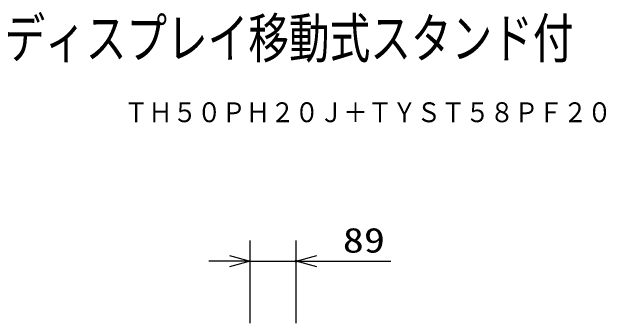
# Model space of a CAD drawing. Units: millimetres, scale not verified. Extents: x -62 to 62, y -116 to 117.
# Drawn here: x 4.6 to 62.1, y 87.3 to 117.4 of the extents above; entities that cross this region are included whole.
import ezdxf
from ezdxf.enums import TextEntityAlignment as Align

# ---------------------------------------------------------------- set-up
doc = ezdxf.new("R2010")
doc.units = ezdxf.units.MM
doc.header["$LTSCALE"] = 0.392256
doc.header["$PDMODE"] = 32
doc.header["$PDSIZE"] = 0.196
for name, color, linetype in [('0-0_MOJI1', 2, 'Continuous'), ('0-1_TOUROKU', 1, 'Continuous'), ('0-4_WAKU', 3, 'Continuous'), ('0-5_DEFPOINTS', 7, 'Continuous')]:
    doc.layers.add(name, color=color, linetype=linetype)
doc.styles.add('ＭＳ ゴシック', font='')
doc.styles.get('ＭＳ ゴシック').set_extended_font_data('MS Gothic')

# ---------------------------------------------------------------- blocks, each defined once
blk = doc.blocks.new('_OPEN30')
at = {"layer": '0-4_WAKU', "color": 7}
blk.add_line((0, 0), (-1, 0), dxfattribs=at)
blk.add_lwpolyline([(-1, 0.2679), (0, 0), (-1, -0.2679)], dxfattribs=at)

msp = doc.modelspace()

# ---------------------------------------------------------------- linework, layer by layer
at = {"layer": '0-4_WAKU'}
for p, q in [((27.6627, 87.2579), (27.6627, 95.2514)), ((32.1127, 87.2579), (32.1127, 95.2514)), ((25.6627, 93.2514), (23.6627, 93.2514)), ((27.6627, 93.2514), (32.1127, 93.2514)), ((34.1127, 93.2514), (41.2794, 93.2514))]:
    msp.add_line(p, q, dxfattribs=at)
at = {"layer": '0-5_DEFPOINTS'}
msp.add_point((32.1127, 93.2514), dxfattribs=at)

# ---------------------------------------------------------------- block references
at = {"layer": '0-4_WAKU', "xscale": 2, "yscale": 2}
msp.add_blockref('_OPEN30', (27.6627, 93.2514), dxfattribs=at)
at = {"layer": '0-4_WAKU', "xscale": 2, "yscale": 2, "rotation": 180}
msp.add_blockref('_OPEN30', (32.1127, 93.2514), dxfattribs=at)

# ---------------------------------------------------------------- texts
at = {"layer": '0-0_MOJI1', "style": 'ＭＳ ゴシック', "width": 0.75}
msp.add_text('ハイビジョンプラズマディスプレイ移動式スタンド付', height=3.848, dxfattribs=at).set_placement((-35.5, 111.7599), align=Align.BOTTOM_LEFT)
at = {"layer": '0-1_TOUROKU', "style": 'ＭＳ ゴシック', "width": 0.9}
msp.add_text('ＴＨ５０ＰＨ２０Ｊ＋ＴＹＳＴ５８ＰＦ２０', height=1.924, dxfattribs=at).set_placement((15.4333, 106.13), align=Align.BOTTOM_LEFT)
at = {"layer": '0-4_WAKU', "style": 'ＭＳ ゴシック', "width": 1.25}
msp.add_text('89', height=2.404, dxfattribs=at).set_placement((36.6291, 93.361), align=Align.BOTTOM_LEFT)

doc.saveas('drawing.dxf')
